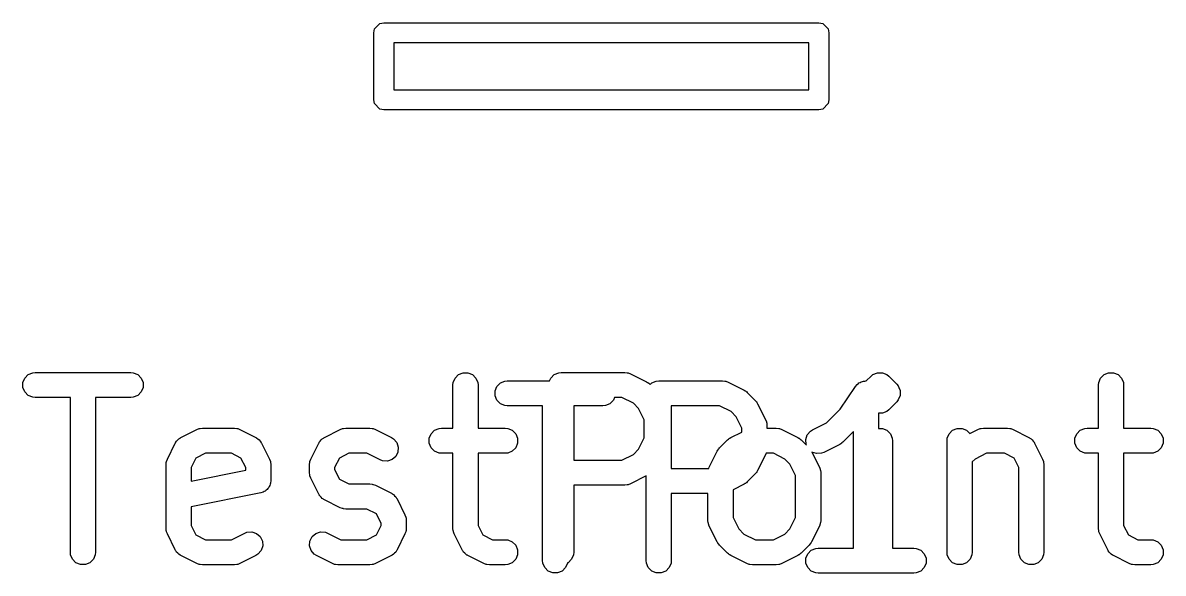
# Model space of a CAD drawing. Header units: millimetres. Extents: x 129 to 276, y -185 to -58.
# Drawn here: x 180.84 to 187.66, y -166.53 to -163.24 of the extents above; entities that cross this region are included whole.
import ezdxf

# ---------------------------------------------------------------- set-up
doc = ezdxf.new("R2010")
doc.units = ezdxf.units.MM
doc.layers.add('F.Fab', color=9, linetype='CONTINUOUS', true_color=0xafafaf)

msp = doc.modelspace()

# ---------------------------------------------------------------- linework, layer by layer
at = {"layer": 'F.Fab', "linetype": 'CONTINUOUS'}
for p, q in [((182.944567, -163.277039), (182.977039, -163.244567)), ((182.977039, -163.244567), (183, -163.24)), ((183, -163.24), (185.6, -163.24)), ((185.6, -163.24), (185.622961, -163.244567)), ((185.622961, -163.244567), (185.655433, -163.277039)), ((182.94, -163.3), (182.944567, -163.277039)), ((182.94, -163.7), (182.94, -163.3)), ((185.655433, -163.277039), (185.66, -163.3)), ((185.66, -163.3), (185.66, -163.7)), ((183.06, -163.36), (183.06, -163.64)), ((185.54, -163.36), (183.06, -163.36)), ((185.54, -163.64), (185.54, -163.36)), ((183.06, -163.64), (185.54, -163.64)), ((182.944567, -163.722961), (182.94, -163.7)), ((182.977039, -163.755433), (182.944567, -163.722961)), ((185.655433, -163.722961), (185.622961, -163.755433)), ((185.66, -163.7), (185.655433, -163.722961)), ((183, -163.76), (182.977039, -163.755433)), ((185.6, -163.76), (183, -163.76)), ((185.622961, -163.755433), (185.6, -163.76)), ((180.843107, -165.390187), (180.854306, -165.363151)), ((180.854306, -165.363151), (180.874998, -165.342459)), ((180.874998, -165.342459), (180.902034, -165.33126)), ((180.902034, -165.33126), (180.916666, -165.329819)), ((180.916666, -165.329819), (181.488094, -165.329819)), ((181.488094, -165.329819), (181.502726, -165.33126)), ((181.502726, -165.33126), (181.529762, -165.342459)), ((181.529762, -165.342459), (181.550454, -165.363151)), ((181.550454, -165.363151), (181.561653, -165.390187)), ((183.414536, -165.390187), (183.425735, -165.363151)), ((183.425735, -165.363151), (183.446427, -165.342459)), ((183.446427, -165.342459), (183.473463, -165.33126)), ((183.473463, -165.33126), (183.502727, -165.33126)), ((183.502727, -165.33126), (183.529763, -165.342459)), ((183.529763, -165.342459), (183.550455, -165.363151)), ((183.550455, -165.363151), (183.561654, -165.390187)), ((183.99026, -165.379819), (183.997164, -165.363151)), ((183.997164, -165.363151), (184.017856, -165.342459)), ((184.017856, -165.342459), (184.044892, -165.33126)), ((184.044892, -165.33126), (184.059524, -165.329819)), ((184.059524, -165.329819), (184.440476, -165.329819)), ((184.440476, -165.329819), (184.455108, -165.33126)), ((184.455108, -165.33126), (184.457597, -165.332291)), ((184.457597, -165.332291), (184.460285, -165.332482)), ((184.460285, -165.332482), (184.474017, -165.337737)), ((184.474017, -165.337737), (184.569255, -165.385356)), ((185.882832, -165.380206), (185.911253, -165.351786)), ((185.911253, -165.351786), (185.922618, -165.342459)), ((185.922618, -165.342459), (185.949654, -165.33126)), ((185.949654, -165.33126), (185.978917, -165.33126)), ((185.978917, -165.33126), (185.978918, -165.33126)), ((185.978918, -165.33126), (186.005954, -165.342459)), ((186.005954, -165.342459), (186.017319, -165.351786)), ((186.017319, -165.351786), (186.064938, -165.399405)), ((187.271679, -165.390187), (187.282878, -165.363151)), ((187.282878, -165.363151), (187.30357, -165.342459)), ((187.30357, -165.342459), (187.330606, -165.33126)), ((187.330606, -165.33126), (187.35987, -165.33126)), ((187.35987, -165.33126), (187.386906, -165.342459)), ((187.386906, -165.342459), (187.407598, -165.363151)), ((187.407598, -165.363151), (187.418797, -165.390187)), ((180.843107, -165.419451), (180.843107, -165.390187)), ((180.854306, -165.446487), (180.843107, -165.419451)), ((181.561653, -165.419451), (181.550454, -165.446487)), ((181.561653, -165.390187), (181.561653, -165.419451)), ((183.413095, -165.404819), (183.414536, -165.390187)), ((183.413095, -165.663152), (183.413095, -165.404819)), ((183.561654, -165.390187), (183.563095, -165.404819)), ((183.563095, -165.404819), (183.563095, -165.663152)), ((183.664536, -165.440187), (183.675735, -165.413151)), ((183.675735, -165.413151), (183.696427, -165.392459)), ((183.696427, -165.392459), (183.723463, -165.38126)), ((183.723463, -165.38126), (183.738095, -165.379819)), ((183.738095, -165.379819), (183.99026, -165.379819)), ((184.569255, -165.385356), (184.575554, -165.38932)), ((184.575554, -165.38932), (184.577382, -165.390078)), ((184.577382, -165.390078), (184.579438, -165.391766)), ((184.579438, -165.391766), (184.581698, -165.393188)), ((184.581698, -165.393188), (184.582997, -165.394686)), ((184.582997, -165.394686), (184.588747, -165.399405)), ((184.588747, -165.399405), (184.591495, -165.402153)), ((184.591495, -165.402153), (184.601189, -165.392459)), ((184.601189, -165.392459), (184.628225, -165.38126)), ((184.628225, -165.38126), (184.642857, -165.379819)), ((184.642857, -165.379819), (185.023809, -165.379819)), ((185.023809, -165.379819), (185.038441, -165.38126)), ((185.038441, -165.38126), (185.04093, -165.382291)), ((185.04093, -165.382291), (185.043618, -165.382482)), ((185.043618, -165.382482), (185.05735, -165.387737)), ((185.05735, -165.387737), (185.152588, -165.435356)), ((185.152588, -165.435356), (185.158887, -165.43932)), ((185.727428, -165.549896), (185.818548, -165.413216)), ((185.818548, -165.413216), (185.818582, -165.413173)), ((185.818582, -165.413173), (185.818592, -165.413151)), ((185.818592, -165.413151), (185.818643, -165.413099)), ((185.818643, -165.413099), (185.827864, -165.401841)), ((185.827864, -165.401841), (185.834033, -165.397709)), ((185.834033, -165.397709), (185.839284, -165.392459)), ((185.839284, -165.392459), (185.846073, -165.389646)), ((185.846073, -165.389646), (185.852179, -165.385558)), ((185.852179, -165.385558), (185.859459, -165.384101)), ((185.859459, -165.384101), (185.86632, -165.38126)), ((185.86632, -165.38126), (185.873668, -165.38126)), ((185.873668, -165.38126), (185.880873, -165.379819)), ((185.880873, -165.379819), (185.882832, -165.380206)), ((186.064938, -165.399405), (186.074265, -165.41077)), ((186.074265, -165.41077), (186.077861, -165.419451)), ((186.077861, -165.419451), (186.085464, -165.437807)), ((186.085464, -165.437807), (186.085464, -165.46707)), ((187.270238, -165.404819), (187.271679, -165.390187)), ((187.270238, -165.663152), (187.270238, -165.404819)), ((187.418797, -165.390187), (187.420238, -165.404819)), ((187.420238, -165.404819), (187.420238, -165.663152)), ((180.874998, -165.467179), (180.854306, -165.446487)), ((180.902034, -165.478378), (180.874998, -165.467179)), ((180.916666, -165.479819), (180.902034, -165.478378)), ((181.12738, -165.479819), (180.916666, -165.479819)), ((181.12738, -166.404819), (181.12738, -165.479819)), ((181.488094, -165.479819), (181.27738, -165.479819)), ((181.27738, -165.479819), (181.27738, -166.404819)), ((181.502726, -165.478378), (181.488094, -165.479819)), ((181.529762, -165.467179), (181.502726, -165.478378)), ((181.550454, -165.446487), (181.529762, -165.467179)), ((183.664536, -165.469451), (183.664536, -165.440187)), ((183.675735, -165.496487), (183.664536, -165.469451)), ((183.696427, -165.517179), (183.675735, -165.496487)), ((184.371883, -165.496487), (184.351191, -165.517179)), ((184.378787, -165.479819), (184.371883, -165.496487)), ((184.422771, -165.479819), (184.378787, -165.479819)), ((184.491287, -165.514077), (184.422771, -165.479819)), ((185.158887, -165.43932), (185.160715, -165.440078)), ((185.160715, -165.440078), (185.162771, -165.441766)), ((185.162771, -165.441766), (185.165031, -165.443188)), ((185.165031, -165.443188), (185.16633, -165.444686)), ((185.16633, -165.444686), (185.17208, -165.449405)), ((185.17208, -165.449405), (185.219699, -165.497024)), ((185.219699, -165.497024), (185.224417, -165.502773)), ((185.224417, -165.502773), (185.225916, -165.504073)), ((185.225916, -165.504073), (185.227337, -165.506332)), ((185.227337, -165.506332), (185.229026, -165.508389)), ((186.064938, -165.505471), (186.017319, -165.55309)), ((186.074265, -165.494106), (186.064938, -165.505471)), ((186.085464, -165.46707), (186.074265, -165.494106)), ((183.723463, -165.528378), (183.696427, -165.517179)), ((183.738095, -165.529819), (183.723463, -165.528378)), ((183.948809, -165.529819), (183.738095, -165.529819)), ((183.948809, -166.454819), (183.948809, -165.529819)), ((184.309523, -165.529819), (184.134524, -165.529819)), ((184.134524, -165.529819), (184.134524, -165.853628)), ((184.324155, -165.528378), (184.309523, -165.529819)), ((184.351191, -165.517179), (184.324155, -165.528378)), ((184.521694, -165.544484), (184.491287, -165.514077)), ((184.555952, -165.613), (184.521694, -165.544484)), ((185.006104, -165.529819), (184.717857, -165.529819)), ((184.717857, -165.529819), (184.717857, -165.903628)), ((185.07462, -165.564077), (185.006104, -165.529819)), ((185.105027, -165.594484), (185.07462, -165.564077)), ((185.229026, -165.508389), (185.229783, -165.510216)), ((185.229783, -165.510216), (185.233748, -165.516516)), ((185.233748, -165.516516), (185.281367, -165.611754)), ((185.646049, -165.631275), (185.727428, -165.549896)), ((185.978917, -165.573616), (185.955952, -165.573616)), ((185.955952, -165.573616), (185.955952, -165.664593)), ((185.978918, -165.573616), (185.978917, -165.573616)), ((186.005954, -165.562417), (185.978918, -165.573616)), ((186.017319, -165.55309), (186.005954, -165.562417)), ((184.555952, -165.720447), (184.555952, -165.613)), ((185.139285, -165.663), (185.105027, -165.594484)), ((185.281367, -165.611754), (185.286622, -165.625485)), ((185.286622, -165.625485), (185.286813, -165.628174)), ((185.286813, -165.628174), (185.287844, -165.630663)), ((185.287844, -165.630663), (185.289285, -165.645295)), ((185.561697, -165.673451), (185.646049, -165.631275)), ((181.787887, -165.718689), (181.883125, -165.67107)), ((181.883125, -165.67107), (181.896856, -165.665815)), ((181.896856, -165.665815), (181.899545, -165.665623)), ((181.899545, -165.665623), (181.902034, -165.664593)), ((181.902034, -165.664593), (181.916666, -165.663152)), ((181.916666, -165.663152), (182.107142, -165.663152)), ((182.107142, -165.663152), (182.121774, -165.664593)), ((182.121774, -165.664593), (182.124263, -165.665624)), ((182.124263, -165.665624), (182.126951, -165.665815)), ((182.126951, -165.665815), (182.140683, -165.67107)), ((182.140683, -165.67107), (182.235921, -165.718689)), ((182.64503, -165.718689), (182.740268, -165.67107)), ((182.740268, -165.67107), (182.753999, -165.665815)), ((182.753999, -165.665815), (182.756688, -165.665623)), ((182.756688, -165.665623), (182.759177, -165.664593)), ((182.759177, -165.664593), (182.773809, -165.663152)), ((182.773809, -165.663152), (182.916666, -165.663152)), ((182.916666, -165.663152), (182.931298, -165.664593)), ((182.931298, -165.664593), (182.933787, -165.665624)), ((182.933787, -165.665624), (182.936475, -165.665815)), ((182.936475, -165.665815), (182.950207, -165.67107)), ((182.950207, -165.67107), (183.045445, -165.718689)), ((183.271679, -165.72352), (183.282878, -165.696484)), ((183.282878, -165.696484), (183.30357, -165.675792)), ((183.30357, -165.675792), (183.330606, -165.664593)), ((183.330606, -165.664593), (183.345238, -165.663152)), ((183.345238, -165.663152), (183.413095, -165.663152)), ((183.563095, -165.663152), (183.72619, -165.663152)), ((183.72619, -165.663152), (183.740822, -165.664593)), ((183.740822, -165.664593), (183.767858, -165.675792)), ((183.767858, -165.675792), (183.78855, -165.696484)), ((183.78855, -165.696484), (183.799749, -165.72352)), ((185.073602, -165.718689), (185.139285, -165.685847)), ((185.139285, -165.685847), (185.139285, -165.663)), ((185.289285, -165.645295), (185.289285, -165.663152)), ((185.289285, -165.663152), (185.345238, -165.663152)), ((185.345238, -165.663152), (185.35987, -165.664593)), ((185.35987, -165.664593), (185.362359, -165.665624)), ((185.362359, -165.665624), (185.365047, -165.665815)), ((185.365047, -165.665815), (185.378779, -165.67107)), ((185.378779, -165.67107), (185.474017, -165.718689)), ((185.520827, -165.731152), (185.530081, -165.703391)), ((185.530081, -165.703391), (185.549254, -165.681283)), ((185.549254, -165.681283), (185.561697, -165.673451)), ((185.805952, -165.683504), (185.743509, -165.745947)), ((185.805952, -166.379819), (185.805952, -165.683504)), ((185.955952, -165.664593), (185.978918, -165.664593)), ((185.978918, -165.664593), (186.005954, -165.675792)), ((186.005954, -165.675792), (186.026646, -165.696484)), ((186.026646, -165.696484), (186.037845, -165.72352)), ((186.366917, -165.72352), (186.378116, -165.696484)), ((186.378116, -165.696484), (186.398808, -165.675792)), ((186.398808, -165.675792), (186.425844, -165.664593)), ((186.425844, -165.664593), (186.455108, -165.664593)), ((186.455108, -165.664593), (186.482144, -165.675792)), ((186.482144, -165.675792), (186.501545, -165.695193)), ((186.501545, -165.695193), (186.549792, -165.67107)), ((186.549792, -165.67107), (186.563523, -165.665815)), ((186.563523, -165.665815), (186.566212, -165.665623)), ((186.566212, -165.665623), (186.568701, -165.664593)), ((186.568701, -165.664593), (186.583333, -165.663152)), ((186.583333, -165.663152), (186.72619, -165.663152)), ((186.72619, -165.663152), (186.740822, -165.664593)), ((186.740822, -165.664593), (186.743311, -165.665624)), ((186.743311, -165.665624), (186.745999, -165.665815)), ((186.745999, -165.665815), (186.759731, -165.67107)), ((186.759731, -165.67107), (186.854969, -165.718689)), ((187.128822, -165.72352), (187.140021, -165.696484)), ((187.140021, -165.696484), (187.160713, -165.675792)), ((187.160713, -165.675792), (187.187749, -165.664593)), ((187.187749, -165.664593), (187.202381, -165.663152)), ((187.202381, -165.663152), (187.270238, -165.663152)), ((187.420238, -165.663152), (187.583333, -165.663152)), ((187.583333, -165.663152), (187.597965, -165.664593)), ((187.597965, -165.664593), (187.625001, -165.675792)), ((187.625001, -165.675792), (187.645693, -165.696484)), ((187.645693, -165.696484), (187.656892, -165.72352)), ((181.706727, -165.847468), (181.754346, -165.75223)), ((181.754346, -165.75223), (181.755886, -165.749782)), ((181.755886, -165.749782), (181.756271, -165.748629)), ((181.756271, -165.748629), (181.757516, -165.747192)), ((181.757516, -165.747192), (181.762178, -165.739787)), ((181.762178, -165.739787), (181.769282, -165.733625)), ((181.769282, -165.733625), (181.775444, -165.726521)), ((181.775444, -165.726521), (181.782849, -165.721859)), ((181.782849, -165.721859), (181.784286, -165.720614)), ((181.784286, -165.720614), (181.785439, -165.720229)), ((181.785439, -165.720229), (181.787887, -165.718689)), ((182.235921, -165.718689), (182.238368, -165.720229)), ((182.238368, -165.720229), (182.239522, -165.720614)), ((182.239522, -165.720614), (182.240958, -165.721859)), ((182.240958, -165.721859), (182.248364, -165.726521)), ((182.248364, -165.726521), (182.254525, -165.733625)), ((182.254525, -165.733625), (182.26163, -165.739787)), ((182.26163, -165.739787), (182.266291, -165.747192)), ((182.266291, -165.747192), (182.267537, -165.748629)), ((182.267537, -165.748629), (182.267921, -165.749782)), ((182.267921, -165.749782), (182.269462, -165.75223)), ((182.269462, -165.75223), (182.317081, -165.847468)), ((182.56387, -165.847468), (182.611489, -165.75223)), ((182.611489, -165.75223), (182.613029, -165.749782)), ((182.613029, -165.749782), (182.613414, -165.748629)), ((182.613414, -165.748629), (182.614659, -165.747192)), ((182.614659, -165.747192), (182.619321, -165.739787)), ((182.619321, -165.739787), (182.626425, -165.733625)), ((182.626425, -165.733625), (182.632587, -165.726521)), ((182.632587, -165.726521), (182.639992, -165.721859)), ((182.639992, -165.721859), (182.641429, -165.720614)), ((182.641429, -165.720614), (182.642582, -165.720229)), ((182.642582, -165.720229), (182.64503, -165.718689)), ((183.045445, -165.718689), (183.057888, -165.726521)), ((183.057888, -165.726521), (183.077061, -165.748629)), ((183.077061, -165.748629), (183.086315, -165.77639)), ((183.086315, -165.77639), (183.084241, -165.80558)), ((183.271679, -165.752784), (183.271679, -165.72352)), ((183.282878, -165.77982), (183.271679, -165.752784)), ((183.799749, -165.752784), (183.78855, -165.77982)), ((183.799749, -165.72352), (183.799749, -165.752784)), ((184.521694, -165.788963), (184.555952, -165.720447)), ((185.006491, -165.780357), (185.05411, -165.732738)), ((185.05411, -165.732738), (185.059859, -165.728019)), ((185.059859, -165.728019), (185.061159, -165.726521)), ((185.061159, -165.726521), (185.063418, -165.725099)), ((185.063418, -165.725099), (185.065475, -165.723411)), ((185.065475, -165.723411), (185.067302, -165.722653)), ((185.067302, -165.722653), (185.073602, -165.718689)), ((185.474017, -165.718689), (185.480316, -165.722653)), ((185.480316, -165.722653), (185.482144, -165.723411)), ((185.482144, -165.723411), (185.4842, -165.725099)), ((185.4842, -165.725099), (185.48646, -165.726521)), ((185.48646, -165.726521), (185.487759, -165.728019)), ((185.487759, -165.728019), (185.493509, -165.732738)), ((185.493509, -165.732738), (185.524688, -165.763917)), ((185.522901, -165.760342), (185.520827, -165.731152)), ((185.524688, -165.763917), (185.522901, -165.760342)), ((185.724017, -165.759996), (185.628779, -165.807615)), ((185.730316, -165.756031), (185.724017, -165.759996)), ((185.732144, -165.755274), (185.730316, -165.756031)), ((185.7342, -165.753585), (185.732144, -165.755274)), ((185.73646, -165.752164), (185.7342, -165.753585)), ((185.737759, -165.750665), (185.73646, -165.752164)), ((185.743509, -165.745947), (185.737759, -165.750665)), ((186.037845, -165.72352), (186.039286, -165.738152)), ((186.039286, -165.738152), (186.039286, -166.379819)), ((186.365476, -165.738152), (186.366917, -165.72352)), ((186.365476, -166.404819), (186.365476, -165.738152)), ((186.854969, -165.718689), (186.857416, -165.720229)), ((186.857416, -165.720229), (186.85857, -165.720614)), ((186.85857, -165.720614), (186.860006, -165.721859)), ((186.860006, -165.721859), (186.867412, -165.726521)), ((186.867412, -165.726521), (186.873573, -165.733625)), ((186.873573, -165.733625), (186.880678, -165.739787)), ((186.880678, -165.739787), (186.885339, -165.747192)), ((186.885339, -165.747192), (186.886585, -165.748629)), ((186.886585, -165.748629), (186.886969, -165.749782)), ((186.886969, -165.749782), (186.88851, -165.75223)), ((186.88851, -165.75223), (186.936129, -165.847468)), ((187.128822, -165.752784), (187.128822, -165.72352)), ((187.140021, -165.77982), (187.128822, -165.752784)), ((187.656892, -165.752784), (187.645693, -165.77982)), ((187.656892, -165.72352), (187.656892, -165.752784)), ((181.701472, -165.8612), (181.706727, -165.847468)), ((181.877329, -165.841672), (181.848809, -165.898714)), ((181.934371, -165.813152), (181.877329, -165.841672)), ((182.089437, -165.813152), (181.934371, -165.813152)), ((182.146478, -165.841672), (182.089437, -165.813152)), ((182.174999, -165.898714), (182.146478, -165.841672)), ((182.317081, -165.847468), (182.322336, -165.861199)), ((182.558615, -165.8612), (182.56387, -165.847468)), ((182.734472, -165.841672), (182.705952, -165.898714)), ((182.791514, -165.813152), (182.734472, -165.841672)), ((182.898961, -165.813152), (182.791514, -165.813152)), ((182.978363, -165.852853), (182.898961, -165.813152)), ((183.071153, -165.831755), (183.049046, -165.850928)), ((183.084241, -165.80558), (183.071153, -165.831755)), ((183.30357, -165.800512), (183.282878, -165.77982)), ((183.330606, -165.811711), (183.30357, -165.800512)), ((183.345238, -165.813152), (183.330606, -165.811711)), ((183.413095, -165.813152), (183.345238, -165.813152)), ((183.413095, -166.261961), (183.413095, -165.813152)), ((183.72619, -165.813152), (183.563095, -165.813152)), ((183.563095, -165.813152), (183.563095, -166.244256)), ((183.740822, -165.811711), (183.72619, -165.813152)), ((183.767858, -165.800512), (183.740822, -165.811711)), ((183.78855, -165.77982), (183.767858, -165.800512)), ((184.422771, -165.853628), (184.491287, -165.81937)), ((184.491287, -165.81937), (184.521694, -165.788963)), ((184.944823, -165.895087), (184.992442, -165.799849)), ((184.992442, -165.799849), (184.996406, -165.793549)), ((184.996406, -165.793549), (184.997164, -165.791722)), ((184.997164, -165.791722), (184.998852, -165.789665)), ((184.998852, -165.789665), (185.000274, -165.787406)), ((185.000274, -165.787406), (185.001772, -165.786106)), ((185.001772, -165.786106), (185.006491, -165.780357)), ((185.281367, -165.821693), (185.233748, -165.916931)), ((185.284636, -165.813152), (185.281367, -165.821693)), ((185.327533, -165.813152), (185.284636, -165.813152)), ((185.396049, -165.84741), (185.327533, -165.813152)), ((185.426456, -165.877817), (185.396049, -165.84741)), ((185.585857, -165.814944), (185.558097, -165.80569)), ((185.558097, -165.80569), (185.602796, -165.895087)), ((185.615047, -165.81287), (185.585857, -165.814944)), ((185.628779, -165.807615), (185.615047, -165.81287)), ((186.532522, -165.84741), (186.515476, -165.864456)), ((186.601038, -165.813152), (186.532522, -165.84741)), ((186.708485, -165.813152), (186.601038, -165.813152)), ((186.765526, -165.841672), (186.708485, -165.813152)), ((186.794047, -165.898714), (186.765526, -165.841672)), ((186.936129, -165.847468), (186.941384, -165.861199)), ((187.160713, -165.800512), (187.140021, -165.77982)), ((187.187749, -165.811711), (187.160713, -165.800512)), ((187.202381, -165.813152), (187.187749, -165.811711)), ((187.270238, -165.813152), (187.202381, -165.813152)), ((187.270238, -166.261961), (187.270238, -165.813152)), ((187.583333, -165.813152), (187.420238, -165.813152)), ((187.420238, -165.813152), (187.420238, -166.244256)), ((187.597965, -165.811711), (187.583333, -165.813152)), ((187.625001, -165.800512), (187.597965, -165.811711)), ((187.645693, -165.77982), (187.625001, -165.800512)), ((181.698809, -165.881009), (181.70025, -165.866377)), ((181.698809, -166.261961), (181.698809, -165.881009)), ((181.70025, -165.866377), (181.701281, -165.863887)), ((181.701281, -165.863887), (181.701472, -165.8612)), ((181.848809, -165.898714), (181.848809, -165.979999)), ((181.848809, -165.979999), (182.174999, -165.914762)), ((182.174999, -165.914762), (182.174999, -165.898714)), ((182.322336, -165.861199), (182.322527, -165.863888)), ((182.322527, -165.863888), (182.323558, -165.866377)), ((182.323558, -165.866377), (182.324999, -165.881009)), ((182.324999, -165.881009), (182.324999, -165.976247)), ((182.555952, -165.881009), (182.557393, -165.866377)), ((182.555952, -165.928628), (182.555952, -165.881009)), ((182.557393, -165.866377), (182.558424, -165.863887)), ((182.558424, -165.863887), (182.558615, -165.8612)), ((182.705952, -165.898714), (182.705952, -165.910923)), ((182.705952, -165.910923), (182.734472, -165.967964)), ((182.992094, -165.858108), (182.978363, -165.852853)), ((183.021284, -165.860182), (182.992094, -165.858108)), ((183.049046, -165.850928), (183.021284, -165.860182)), ((184.134524, -165.853628), (184.422771, -165.853628)), ((184.717857, -165.903628), (184.941555, -165.903628)), ((184.941555, -165.903628), (184.944823, -165.895087)), ((185.460714, -165.946333), (185.426456, -165.877817)), ((185.602796, -165.895087), (185.608051, -165.908818)), ((185.608051, -165.908818), (185.608242, -165.911507)), ((185.608242, -165.911507), (185.609273, -165.913996)), ((185.609273, -165.913996), (185.610714, -165.928628)), ((186.515476, -165.864456), (186.515476, -166.404819)), ((186.794047, -166.404819), (186.794047, -165.898714)), ((186.941384, -165.861199), (186.941575, -165.863888)), ((186.941575, -165.863888), (186.942606, -165.866377)), ((186.942606, -165.866377), (186.944047, -165.881009)), ((186.944047, -165.881009), (186.944047, -166.404819)), ((182.324999, -165.976247), (182.323558, -165.990879)), ((182.557393, -165.94326), (182.555952, -165.928628)), ((182.558424, -165.945749), (182.557393, -165.94326)), ((182.558615, -165.948437), (182.558424, -165.945749)), ((182.56387, -165.962169), (182.558615, -165.948437)), ((182.611489, -166.057407), (182.56387, -165.962169)), ((182.734472, -165.967964), (182.791514, -165.996485)), ((184.567857, -165.94879), (184.474017, -165.99571)), ((184.567857, -166.454819), (184.567857, -165.94879)), ((185.219699, -165.936423), (185.17208, -165.984042)), ((185.224417, -165.930673), (185.219699, -165.936423)), ((185.225916, -165.929374), (185.224417, -165.930673)), ((185.227337, -165.927114), (185.225916, -165.929374)), ((185.229026, -165.925058), (185.227337, -165.927114)), ((185.229783, -165.92323), (185.229026, -165.925058)), ((185.233748, -165.916931), (185.229783, -165.92323)), ((185.460714, -166.196637), (185.460714, -165.946333)), ((185.610714, -165.928628), (185.610714, -166.214342)), ((182.264707, -166.049791), (181.848809, -166.13297)), ((182.278773, -166.045508), (182.264707, -166.049791)), ((182.284878, -166.041419), (182.278773, -166.045508)), ((182.291667, -166.038607), (182.284878, -166.041419)), ((182.296919, -166.033354), (182.291667, -166.038607)), ((182.303087, -166.029224), (182.296919, -166.033354)), ((182.307161, -166.023113), (182.303087, -166.029224)), ((182.312359, -166.017915), (182.307161, -166.023113)), ((182.315202, -166.011051), (182.312359, -166.017915)), ((182.319319, -166.004876), (182.315202, -166.011051)), ((182.320744, -165.99767), (182.319319, -166.004876)), ((182.323558, -165.990879), (182.320744, -165.99767)), ((182.791514, -165.996485), (182.916666, -165.996485)), ((182.916666, -165.996485), (182.931298, -165.997926)), ((182.931298, -165.997926), (182.933787, -165.998957)), ((182.933787, -165.998957), (182.936475, -165.999148)), ((182.936475, -165.999148), (182.950207, -166.004403)), ((182.950207, -166.004403), (183.045445, -166.052022)), ((184.440476, -166.003628), (184.134524, -166.003628)), ((184.134524, -166.003628), (184.134524, -166.404819)), ((184.455108, -166.002187), (184.440476, -166.003628)), ((184.457597, -166.001155), (184.455108, -166.002187)), ((184.460285, -166.000965), (184.457597, -166.001155)), ((184.474017, -165.99571), (184.460285, -166.000965)), ((185.152588, -165.998091), (185.086905, -166.030932)), ((185.086905, -166.030932), (185.086905, -166.196637)), ((185.158887, -165.994126), (185.152588, -165.998091)), ((185.160715, -165.993369), (185.158887, -165.994126)), ((185.162771, -165.99168), (185.160715, -165.993369)), ((185.165031, -165.990259), (185.162771, -165.99168)), ((185.16633, -165.98876), (185.165031, -165.990259)), ((185.17208, -165.984042), (185.16633, -165.98876)), ((182.613029, -166.059854), (182.611489, -166.057407)), ((182.613414, -166.061008), (182.613029, -166.059854)), ((182.614659, -166.062444), (182.613414, -166.061008)), ((182.619321, -166.06985), (182.614659, -166.062444)), ((182.626425, -166.076011), (182.619321, -166.06985)), ((182.632587, -166.083116), (182.626425, -166.076011)), ((182.639992, -166.087777), (182.632587, -166.083116)), ((182.641429, -166.089023), (182.639992, -166.087777)), ((182.642582, -166.089407), (182.641429, -166.089023)), ((182.64503, -166.090948), (182.642582, -166.089407)), ((182.740268, -166.138567), (182.64503, -166.090948)), ((183.045445, -166.052022), (183.047892, -166.053562)), ((183.047892, -166.053562), (183.049046, -166.053947)), ((183.049046, -166.053947), (183.050482, -166.055192)), ((183.050482, -166.055192), (183.057888, -166.059854)), ((183.057888, -166.059854), (183.064049, -166.066958)), ((183.064049, -166.066958), (183.071154, -166.07312)), ((183.071154, -166.07312), (183.075815, -166.080525)), ((183.075815, -166.080525), (183.077061, -166.081962)), ((183.077061, -166.081962), (183.077445, -166.083115)), ((183.077445, -166.083115), (183.078986, -166.085563)), ((183.078986, -166.085563), (183.126605, -166.180801)), ((184.936905, -166.053628), (184.717857, -166.053628)), ((184.717857, -166.053628), (184.717857, -166.454819)), ((184.936905, -166.214342), (184.936905, -166.053628)), ((181.848809, -166.13297), (181.848809, -166.244256)), ((182.753999, -166.143822), (182.740268, -166.138567)), ((182.756688, -166.144013), (182.753999, -166.143822)), ((182.759177, -166.145044), (182.756688, -166.144013)), ((182.773809, -166.146485), (182.759177, -166.145044)), ((182.898961, -166.146485), (182.773809, -166.146485)), ((182.956002, -166.175005), (182.898961, -166.146485)), ((182.984523, -166.232047), (182.956002, -166.175005)), ((183.126605, -166.180801), (183.13186, -166.194532)), ((181.848809, -166.244256), (181.877329, -166.301298)), ((182.956002, -166.301298), (182.984523, -166.244256)), ((182.984523, -166.244256), (182.984523, -166.232047)), ((183.13186, -166.194532), (183.132051, -166.197221)), ((183.132051, -166.197221), (183.133082, -166.19971)), ((183.133082, -166.19971), (183.134523, -166.214342)), ((183.134523, -166.214342), (183.134523, -166.261961)), ((183.563095, -166.244256), (183.591615, -166.301298)), ((184.938346, -166.228974), (184.936905, -166.214342)), ((184.939377, -166.231463), (184.938346, -166.228974)), ((184.939568, -166.234151), (184.939377, -166.231463)), ((184.944823, -166.247883), (184.939568, -166.234151)), ((184.992442, -166.343121), (184.944823, -166.247883)), ((185.086905, -166.196637), (185.121163, -166.265153)), ((185.426455, -166.265153), (185.460714, -166.196637)), ((185.602796, -166.247883), (185.555177, -166.343121)), ((185.608051, -166.234152), (185.602796, -166.247883)), ((185.608242, -166.231462), (185.608051, -166.234152)), ((185.609273, -166.228974), (185.608242, -166.231462)), ((185.610714, -166.214342), (185.609273, -166.228974)), ((187.420238, -166.244256), (187.448758, -166.301298)), ((181.70025, -166.276593), (181.698809, -166.261961)), ((181.701281, -166.279082), (181.70025, -166.276593)), ((181.701472, -166.28177), (181.701281, -166.279082)), ((181.706727, -166.295502), (181.701472, -166.28177)), ((181.754346, -166.390741), (181.706727, -166.295502)), ((181.877329, -166.301298), (181.934371, -166.329819)), ((182.089437, -166.329819), (182.168839, -166.290118)), ((182.168839, -166.290118), (182.18257, -166.284863)), ((182.18257, -166.284863), (182.21176, -166.282789)), ((182.21176, -166.282789), (182.239522, -166.292043)), ((182.239522, -166.292043), (182.261629, -166.311216)), ((182.261629, -166.311216), (182.274717, -166.337391)), ((182.558615, -166.337391), (182.571702, -166.311216)), ((182.571702, -166.311216), (182.59381, -166.292043)), ((182.59381, -166.292043), (182.621571, -166.282789)), ((182.621571, -166.282789), (182.650761, -166.284863)), ((182.650761, -166.284863), (182.664493, -166.290118)), ((182.664493, -166.290118), (182.743895, -166.329819)), ((182.898961, -166.329819), (182.956002, -166.301298)), ((183.126605, -166.295502), (183.078986, -166.390741)), ((183.13186, -166.28177), (183.126605, -166.295502)), ((183.13205, -166.279082), (183.13186, -166.28177)), ((183.133082, -166.276593), (183.13205, -166.279082)), ((183.134523, -166.261961), (183.133082, -166.276593)), ((183.414536, -166.276593), (183.413095, -166.261961)), ((183.415567, -166.279082), (183.414536, -166.276593)), ((183.415758, -166.28177), (183.415567, -166.279082)), ((183.421013, -166.295502), (183.415758, -166.28177)), ((183.468632, -166.390741), (183.421013, -166.295502)), ((183.591615, -166.301298), (183.648657, -166.329819)), ((185.121163, -166.265153), (185.15157, -166.295561)), ((185.15157, -166.295561), (185.220086, -166.329819)), ((185.327533, -166.329819), (185.396048, -166.295561)), ((185.396048, -166.295561), (185.426455, -166.265153)), ((187.271679, -166.276593), (187.270238, -166.261961)), ((187.27271, -166.279082), (187.271679, -166.276593)), ((187.272901, -166.28177), (187.27271, -166.279082)), ((187.278156, -166.295502), (187.272901, -166.28177)), ((187.325775, -166.390741), (187.278156, -166.295502)), ((187.448758, -166.301298), (187.5058, -166.329819)), ((181.755886, -166.393187), (181.754346, -166.390741)), ((181.934371, -166.329819), (182.089437, -166.329819)), ((182.276791, -166.366581), (182.267537, -166.394342)), ((182.274717, -166.337391), (182.276791, -166.366581)), ((182.556541, -166.366581), (182.558615, -166.337391)), ((182.565795, -166.394342), (182.556541, -166.366581)), ((182.743895, -166.329819), (182.898961, -166.329819)), ((183.078986, -166.390741), (183.077445, -166.393188)), ((183.470172, -166.393187), (183.468632, -166.390741)), ((183.648657, -166.329819), (183.72619, -166.329819)), ((183.72619, -166.329819), (183.740822, -166.33126)), ((183.740822, -166.33126), (183.767858, -166.342459)), ((183.767858, -166.342459), (183.78855, -166.363151)), ((183.78855, -166.363151), (183.799749, -166.390187)), ((183.799749, -166.390187), (183.799749, -166.419451)), ((184.996405, -166.349417), (184.992442, -166.343121)), ((184.997163, -166.351247), (184.996405, -166.349417)), ((184.998852, -166.353305), (184.997163, -166.351247)), ((185.000274, -166.355564), (184.998852, -166.353305)), ((185.001772, -166.356863), (185.000274, -166.355564)), ((185.00649, -166.362612), (185.001772, -166.356863)), ((185.054109, -166.410232), (185.00649, -166.362612)), ((185.220086, -166.329819), (185.327533, -166.329819)), ((185.541128, -166.362613), (185.49351, -166.410232)), ((185.532878, -166.413151), (185.55357, -166.392459)), ((185.545846, -166.356863), (185.541128, -166.362613)), ((185.547345, -166.355564), (185.545846, -166.356863)), ((185.548766, -166.353305), (185.547345, -166.355564)), ((185.550456, -166.351247), (185.548766, -166.353305)), ((185.551213, -166.349417), (185.550456, -166.351247)), ((185.555177, -166.343121), (185.551213, -166.349417)), ((185.55357, -166.392459), (185.580606, -166.38126)), ((185.580606, -166.38126), (185.595238, -166.379819)), ((185.595238, -166.379819), (185.805952, -166.379819)), ((186.039286, -166.379819), (186.166666, -166.379819)), ((186.166666, -166.379819), (186.181298, -166.38126)), ((186.181298, -166.38126), (186.208334, -166.392459)), ((186.208334, -166.392459), (186.229026, -166.413151)), ((187.327315, -166.393187), (187.325775, -166.390741)), ((187.5058, -166.329819), (187.583333, -166.329819)), ((187.583333, -166.329819), (187.597965, -166.33126)), ((187.597965, -166.33126), (187.625001, -166.342459)), ((187.625001, -166.342459), (187.645693, -166.363151)), ((187.645693, -166.363151), (187.656892, -166.390187)), ((187.656892, -166.390187), (187.656892, -166.419451)), ((181.128821, -166.419451), (181.12738, -166.404819)), ((181.14002, -166.446487), (181.128821, -166.419451)), ((181.160712, -166.467179), (181.14002, -166.446487)), ((181.26474, -166.446487), (181.244048, -166.467179)), ((181.275939, -166.419451), (181.26474, -166.446487)), ((181.27738, -166.404819), (181.275939, -166.419451)), ((181.756271, -166.394342), (181.755886, -166.393187)), ((181.757517, -166.395779), (181.756271, -166.394342)), ((181.762178, -166.403183), (181.757517, -166.395779)), ((181.76928, -166.409342), (181.762178, -166.403183)), ((181.775444, -166.41645), (181.76928, -166.409342)), ((181.782849, -166.421111), (181.775444, -166.41645)), ((181.784286, -166.422357), (181.782849, -166.421111)), ((181.785439, -166.422741), (181.784286, -166.422357)), ((181.787887, -166.424282), (181.785439, -166.422741)), ((181.883125, -166.471901), (181.787887, -166.424282)), ((182.235921, -166.424282), (182.140683, -166.471901)), ((182.248364, -166.41645), (182.235921, -166.424282)), ((182.267537, -166.394342), (182.248364, -166.41645)), ((182.584968, -166.41645), (182.565795, -166.394342)), ((182.597411, -166.424282), (182.584968, -166.41645)), ((182.692649, -166.471901), (182.597411, -166.424282)), ((183.045445, -166.424282), (182.950207, -166.471901)), ((183.047892, -166.422741), (183.045445, -166.424282)), ((183.049046, -166.422357), (183.047892, -166.422741)), ((183.050482, -166.421111), (183.049046, -166.422357)), ((183.057888, -166.41645), (183.050482, -166.421111)), ((183.064049, -166.409345), (183.057888, -166.41645)), ((183.071154, -166.403184), (183.064049, -166.409345)), ((183.075815, -166.395778), (183.071154, -166.403184)), ((183.077061, -166.394342), (183.075815, -166.395778)), ((183.077445, -166.393188), (183.077061, -166.394342)), ((183.470557, -166.394342), (183.470172, -166.393187)), ((183.471803, -166.395779), (183.470557, -166.394342)), ((183.476464, -166.403183), (183.471803, -166.395779)), ((183.483566, -166.409342), (183.476464, -166.403183)), ((183.48973, -166.41645), (183.483566, -166.409342)), ((183.497135, -166.421111), (183.48973, -166.41645)), ((183.498572, -166.422357), (183.497135, -166.421111)), ((183.499725, -166.422741), (183.498572, -166.422357)), ((183.502173, -166.424282), (183.499725, -166.422741)), ((183.597411, -166.471901), (183.502173, -166.424282)), ((183.78855, -166.446487), (183.767858, -166.467179)), ((183.799749, -166.419451), (183.78855, -166.446487)), ((183.95025, -166.469451), (183.948809, -166.454819)), ((184.121884, -166.446487), (184.101192, -166.467179)), ((184.133083, -166.419451), (184.121884, -166.446487)), ((184.134524, -166.404819), (184.133083, -166.419451)), ((184.569298, -166.469451), (184.567857, -166.454819)), ((184.717857, -166.454819), (184.716416, -166.469451)), ((185.059858, -166.41495), (185.054109, -166.410232)), ((185.061159, -166.41645), (185.059858, -166.41495)), ((185.063418, -166.417872), (185.061159, -166.41645)), ((185.065475, -166.41956), (185.063418, -166.417872)), ((185.067302, -166.420317), (185.065475, -166.41956)), ((185.073602, -166.424282), (185.067302, -166.420317)), ((185.16884, -166.471901), (185.073602, -166.424282)), ((185.474017, -166.424282), (185.378779, -166.471901)), ((185.480316, -166.420317), (185.474017, -166.424282)), ((185.482144, -166.41956), (185.480316, -166.420317)), ((185.4842, -166.417872), (185.482144, -166.41956)), ((185.48646, -166.41645), (185.4842, -166.417872)), ((185.48776, -166.41495), (185.48646, -166.41645)), ((185.49351, -166.410232), (185.48776, -166.41495)), ((185.521679, -166.440187), (185.532878, -166.413151)), ((185.521679, -166.469451), (185.521679, -166.440187)), ((186.229026, -166.413151), (186.240225, -166.440187)), ((186.240225, -166.440187), (186.240225, -166.469451)), ((186.366917, -166.419451), (186.365476, -166.404819)), ((186.378116, -166.446487), (186.366917, -166.419451)), ((186.398808, -166.467179), (186.378116, -166.446487)), ((186.502836, -166.446487), (186.482144, -166.467179)), ((186.514035, -166.419451), (186.502836, -166.446487)), ((186.515476, -166.404819), (186.514035, -166.419451)), ((186.795488, -166.419451), (186.794047, -166.404819)), ((186.806687, -166.446487), (186.795488, -166.419451)), ((186.827379, -166.467179), (186.806687, -166.446487)), ((186.931407, -166.446487), (186.910715, -166.467179)), ((186.942606, -166.419451), (186.931407, -166.446487)), ((186.944047, -166.404819), (186.942606, -166.419451)), ((187.3277, -166.394342), (187.327315, -166.393187)), ((187.328946, -166.395779), (187.3277, -166.394342)), ((187.333607, -166.403183), (187.328946, -166.395779)), ((187.340709, -166.409342), (187.333607, -166.403183)), ((187.346873, -166.41645), (187.340709, -166.409342)), ((187.354278, -166.421111), (187.346873, -166.41645)), ((187.355715, -166.422357), (187.354278, -166.421111)), ((187.356868, -166.422741), (187.355715, -166.422357)), ((187.359316, -166.424282), (187.356868, -166.422741)), ((187.454554, -166.471901), (187.359316, -166.424282)), ((187.645693, -166.446487), (187.625001, -166.467179)), ((187.656892, -166.419451), (187.645693, -166.446487)), ((181.187748, -166.478378), (181.160712, -166.467179)), ((181.217012, -166.478378), (181.187748, -166.478378)), ((181.244048, -166.467179), (181.217012, -166.478378)), ((181.896856, -166.477156), (181.883125, -166.471901)), ((181.899545, -166.477347), (181.896856, -166.477156)), ((181.902034, -166.478378), (181.899545, -166.477347)), ((181.916666, -166.479819), (181.902034, -166.478378)), ((182.107142, -166.479819), (181.916666, -166.479819)), ((182.121774, -166.478378), (182.107142, -166.479819)), ((182.124263, -166.477346), (182.121774, -166.478378)), ((182.126951, -166.477156), (182.124263, -166.477346)), ((182.140683, -166.471901), (182.126951, -166.477156)), ((182.70638, -166.477156), (182.692649, -166.471901)), ((182.709069, -166.477347), (182.70638, -166.477156)), ((182.711558, -166.478378), (182.709069, -166.477347)), ((182.72619, -166.479819), (182.711558, -166.478378)), ((182.916666, -166.479819), (182.72619, -166.479819)), ((182.931298, -166.478378), (182.916666, -166.479819)), ((182.933787, -166.477346), (182.931298, -166.478378)), ((182.936475, -166.477156), (182.933787, -166.477346)), ((182.950207, -166.471901), (182.936475, -166.477156)), ((183.611142, -166.477156), (183.597411, -166.471901)), ((183.613831, -166.477347), (183.611142, -166.477156)), ((183.61632, -166.478378), (183.613831, -166.477347)), ((183.630952, -166.479819), (183.61632, -166.478378)), ((183.72619, -166.479819), (183.630952, -166.479819)), ((183.740822, -166.478378), (183.72619, -166.479819)), ((183.767858, -166.467179), (183.740822, -166.478378)), ((183.961449, -166.496487), (183.95025, -166.469451)), ((183.982141, -166.517179), (183.961449, -166.496487)), ((184.009177, -166.528378), (183.982141, -166.517179)), ((184.038441, -166.528378), (184.009177, -166.528378)), ((184.065477, -166.517179), (184.038441, -166.528378)), ((184.086169, -166.496487), (184.065477, -166.517179)), ((184.097368, -166.469451), (184.086169, -166.496487)), ((184.097438, -166.468733), (184.097368, -166.469451)), ((184.101192, -166.467179), (184.097438, -166.468733)), ((184.580497, -166.496487), (184.569298, -166.469451)), ((184.601189, -166.517179), (184.580497, -166.496487)), ((184.628225, -166.528378), (184.601189, -166.517179)), ((184.657489, -166.528378), (184.628225, -166.528378)), ((184.684525, -166.517179), (184.657489, -166.528378)), ((184.705217, -166.496487), (184.684525, -166.517179)), ((184.716416, -166.469451), (184.705217, -166.496487)), ((185.182571, -166.477156), (185.16884, -166.471901)), ((185.18526, -166.477347), (185.182571, -166.477156)), ((185.187749, -166.478378), (185.18526, -166.477347)), ((185.202381, -166.479819), (185.187749, -166.478378)), ((185.345238, -166.479819), (185.202381, -166.479819)), ((185.35987, -166.478378), (185.345238, -166.479819)), ((185.362359, -166.477346), (185.35987, -166.478378)), ((185.365047, -166.477156), (185.362359, -166.477346)), ((185.378779, -166.471901), (185.365047, -166.477156)), ((185.532878, -166.496487), (185.521679, -166.469451)), ((185.55357, -166.517179), (185.532878, -166.496487)), ((185.580606, -166.528378), (185.55357, -166.517179)), ((185.595238, -166.529819), (185.580606, -166.528378)), ((186.181298, -166.528378), (186.166666, -166.529819)), ((186.208334, -166.517179), (186.181298, -166.528378)), ((186.229026, -166.496487), (186.208334, -166.517179)), ((186.240225, -166.469451), (186.229026, -166.496487)), ((186.425844, -166.478378), (186.398808, -166.467179)), ((186.455108, -166.478378), (186.425844, -166.478378)), ((186.482144, -166.467179), (186.455108, -166.478378)), ((186.854415, -166.478378), (186.827379, -166.467179)), ((186.883679, -166.478378), (186.854415, -166.478378)), ((186.910715, -166.467179), (186.883679, -166.478378)), ((187.468285, -166.477156), (187.454554, -166.471901)), ((187.470974, -166.477347), (187.468285, -166.477156)), ((187.473463, -166.478378), (187.470974, -166.477347)), ((187.488095, -166.479819), (187.473463, -166.478378)), ((187.583333, -166.479819), (187.488095, -166.479819)), ((187.597965, -166.478378), (187.583333, -166.479819)), ((187.625001, -166.467179), (187.597965, -166.478378)), ((186.166666, -166.529819), (185.595238, -166.529819))]:
    msp.add_line(p, q, dxfattribs=at)

doc.saveas('drawing.dxf')
